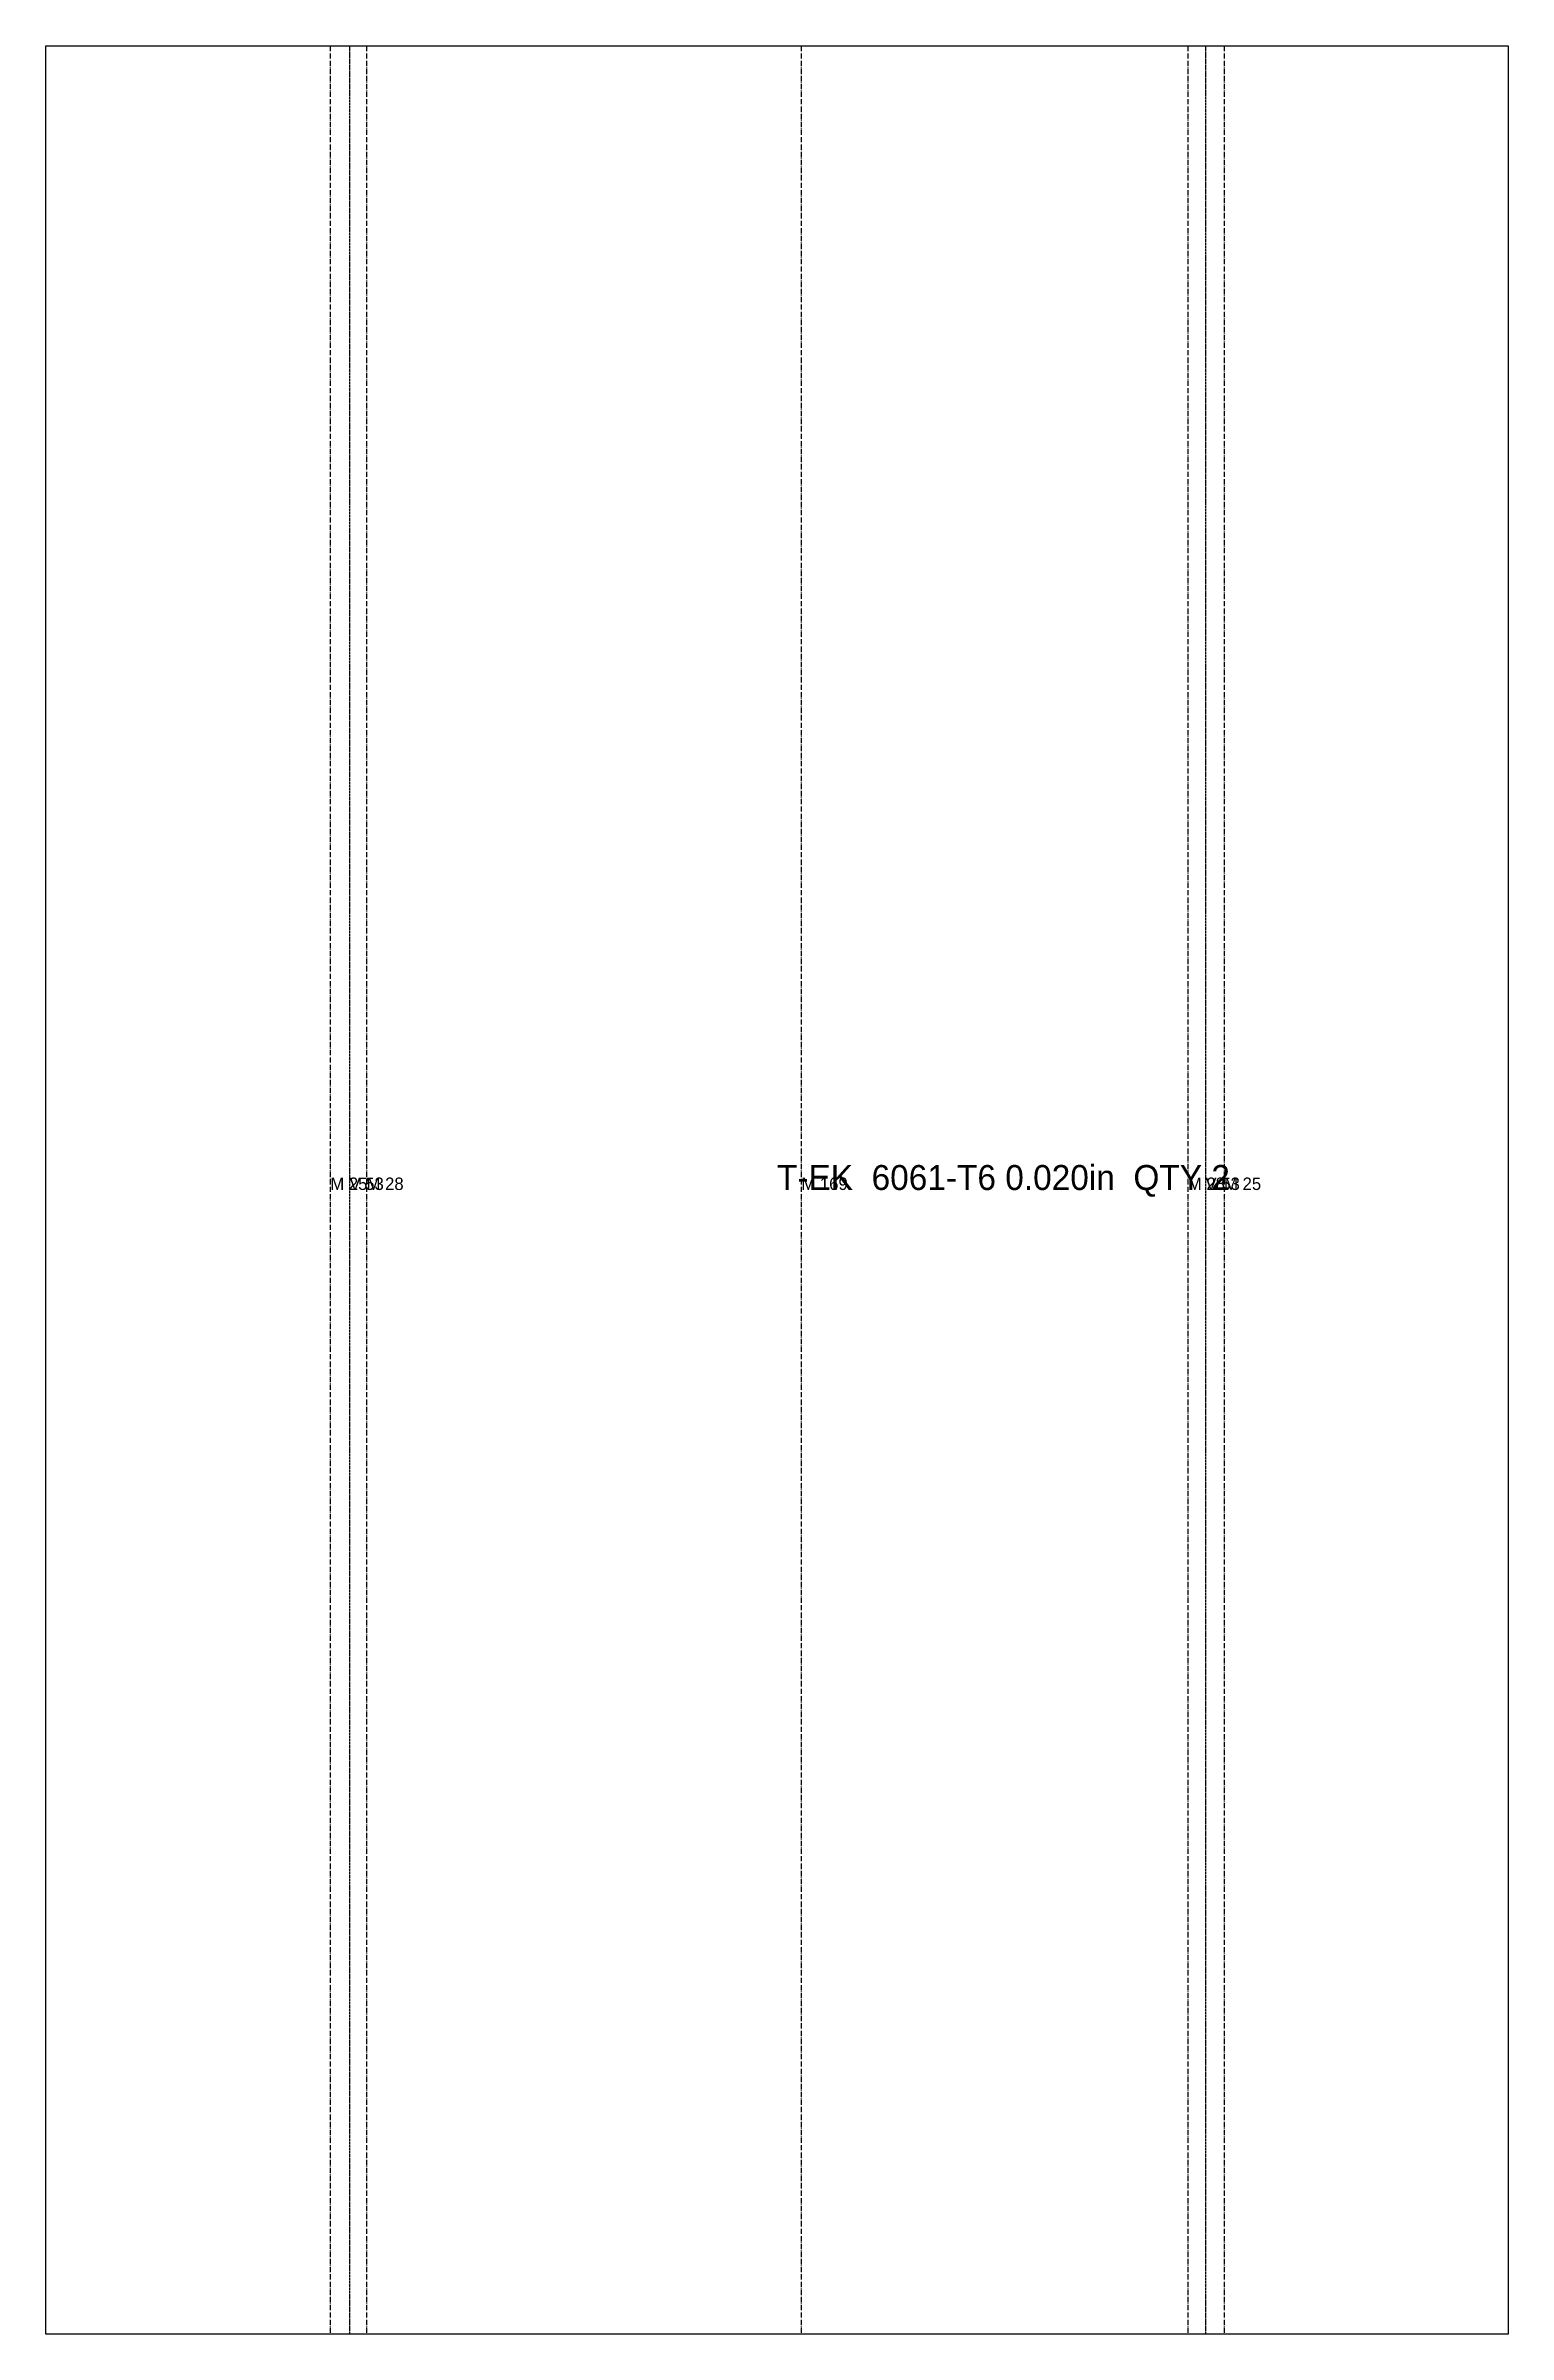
# Model space of a CAD drawing. Header units: millimetres. Extents: x 0 to 703, y 0 to 1100.
import ezdxf

# ---------------------------------------------------------------- set-up
doc = ezdxf.new("R2010")
doc.units = ezdxf.units.MM
doc.linetypes.add('DASHDOT', pattern=[3.556, 2.54, -0.508, 0, -0.508])
doc.linetypes.add('DASHED', pattern=[1.524, 1.27, -0.254])
for name, color, linetype in [('CUT', 7, 'CONTINUOUS'), ('ETCH', 8, 'CONTINUOUS'), ('MOUNTAIN', 5, 'DASHDOT'), ('VALLEY', 1, 'DASHED')]:
    doc.layers.add(name, color=color, linetype=linetype)

msp = doc.modelspace()

# ---------------------------------------------------------------- linework, layer by layer
at = {"layer": 'CUT'}
msp.add_lwpolyline([(154.1, 0), (154.1, 0), (0, 0), (0, 1100), (702.6, 1100), (702.6, 0), (363, 0), (154.1, 0)], close=True, dxfattribs=at)
at = {"layer": 'MOUNTAIN'}
for p, q in [((136.7, 1100), (136.7, 0)), ((154.1, 1100), (154.1, 0)), ((363, 1100), (363, 0)), ((548.7, 1100), (548.7, 0)), ((566.1, 1100), (566.1, 0))]:
    msp.add_line(p, q, dxfattribs=at)
at = {"layer": 'VALLEY'}
for p, q in [((145.9, 1100), (145.9, 0)), ((557.2, 1100), (557.2, 0))]:
    msp.add_line(p, q, dxfattribs=at)

# ---------------------------------------------------------------- texts
at = {"layer": 'ETCH'}
for s, height, p in [('T-EK  6061-T6 0.020in  QTY 2', 12, (351.3, 550)), ('M 25', 6, (136.7, 550)), ('V 53', 6, (145.9, 550)), ('M 28', 6, (154.1, 550)), ('M 169', 6, (363, 550)), ('M 28', 6, (548.7, 550)), ('V 53', 6, (557.2, 550)), ('M 25', 6, (566.1, 550))]:
    msp.add_text(s, height=height, dxfattribs=at).set_placement(p)

doc.saveas('drawing.dxf')
